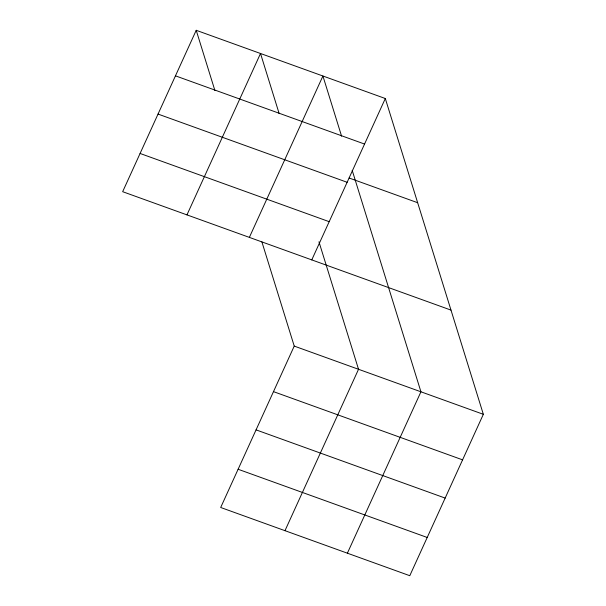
<?xml version="1.0" encoding="UTF-8"?>
<svg xmlns="http://www.w3.org/2000/svg" width="606" height="606" viewBox="0 0 606 606"><rect width="100%" height="100%" fill="white"/><g stroke="black" fill="none" stroke-linecap="round" stroke-linejoin="round"><path stroke-width="0.91" d="M261.89 241.885L294.236 346.094L220.69 507.487L409.785 575.7L483.338 414.307L385.31 98.513L196.215 30.3L122.662 191.693L450.985 310.098M186.959 214.888L260.512 53.495L279.192 113.686M249.361 237.393L322.915 76L341.595 136.191M311.764 259.906L385.31 98.513M284.979 530.682L358.532 369.289L318.961 241.809M347.382 553.187L420.935 391.794L352.192 170.331M175.46 75.841L364.562 144.054M349.109 177.997L417.663 202.722M158.037 114.072L347.14 182.285M140.084 153.462L329.187 221.675M294.236 346.094L483.338 414.307M273.48 391.635L462.583 459.848M256.058 429.866L445.16 498.079M238.113 469.256L427.207 537.469M196.215 30.3L214.895 90.491"/></g></svg>
